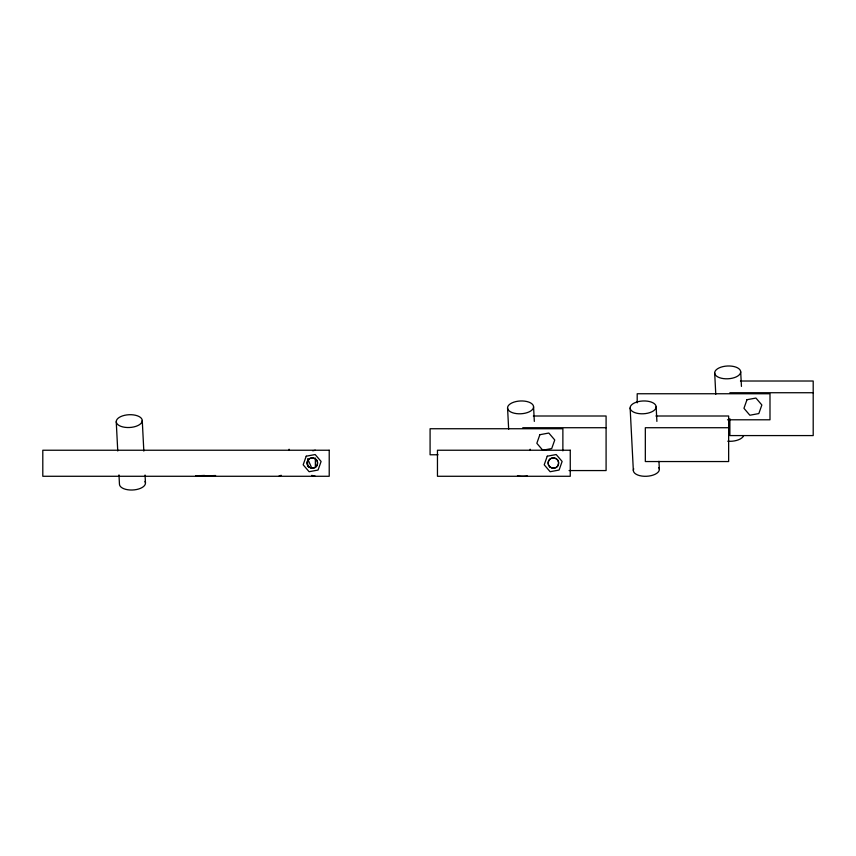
<?xml version="1.0" encoding="UTF-8"?>
<svg xmlns="http://www.w3.org/2000/svg" width="856" height="856" viewBox="0 0 856 856"><rect width="100%" height="100%" fill="white"/><g stroke="black" fill="none" stroke-linecap="round" stroke-linejoin="round"><path stroke-width="1.28" d="M278.756 476.278L281.175 475.273M312.75 450.802L315.361 450.235M199.48 475.562L195.585 476.278L215.616 475.529M200.86 475.583L195.585 476.278L204.809 475.465M202.198 475.519L195.585 476.278L203.471 475.487M740.461 381.016L813.2 381.016L813.2 435.576L729.879 435.576L729.879 418.702M729.879 392.733L813.2 392.733M533.341 416.005L606.091 416.005L606.091 470.565L569.058 470.565M655.91 416.005L728.649 416.005L728.649 461.545L645.328 461.545L645.328 427.722L728.649 427.722M727.493 419.793L769.993 419.793L769.993 393.749L637.196 393.749L637.196 402.866M522.759 427.722L606.091 427.722M438.047 454.771L430.087 454.771L430.087 428.738L562.874 428.738L562.874 450.866M311.755 475.38L315.361 476.278M307.625 458.698L311.755 468.072M740.686 371.782A13.022 6.399 -2.9 0 1 721.373 378.234A13.022 6.399 -2.9 0 1 720.998 367.16A13.022 6.399 -2.9 0 1 740.686 371.782L741.446 386.409M714.685 373.002L715.777 394.274M656.145 406.76A13.022 6.399 -2.9 0 1 636.821 413.223A13.022 6.399 -2.9 0 1 636.457 402.138A13.022 6.399 -2.9 0 1 656.145 406.76L656.894 421.398M658.949 461.288L659.355 469.27M630.134 407.991L633.344 470.49M533.577 406.76A13.022 6.399 -2.9 0 1 514.253 413.223A13.022 6.399 -2.9 0 1 513.889 402.138A13.022 6.399 -2.9 0 1 533.577 406.76L534.326 421.398M507.565 407.991L508.667 429.263M142.256 420.499A13.022 6.399 -2.9 0 1 122.932 426.951A13.022 6.399 -2.9 0 1 122.569 415.877A13.022 6.399 -2.9 0 1 142.256 420.499L143.829 451.08M145.06 475.026L145.466 482.998M116.245 421.719L117.754 450.973M118.984 474.909L119.455 484.218A13.022 6.399 -2.9 0 0 134.371 489.867A13.022 6.399 -2.9 0 0 144.964 481.361M530.142 449.218L530.142 450.235M315.361 458.046L315.361 467.162M307.625 460.004L307.625 466.509M289.103 449.218L289.103 450.235M527.35 475.904A13.022 6.399 -2.9 0 1 517.463 475.722M743.511 435.961A13.022 6.399 -2.9 0 1 727.739 441.225M658.853 467.633A13.022 6.399 -2.9 0 1 646.558 476.278A13.022 6.399 -2.9 0 1 633.729 468.81M307.25 462.037C305.699 468.553 316.41 470.672 317.458 464.07C319.01 457.553 308.299 455.435 307.25 462.037M548.279 462.037C546.727 468.553 557.449 470.672 558.497 464.07C560.038 457.553 549.327 455.435 548.279 462.037M306.213 456.205L303.174 464.797L309.102 471.72L318.058 470.051L321.096 461.459L315.169 454.536L306.213 456.205M539.869 434.698L536.83 443.29L542.758 450.224L551.713 448.555L554.752 439.963L548.824 433.04L539.869 434.698M547.241 456.205L544.213 464.797L550.13 471.72L559.086 470.051L562.125 461.459L556.207 454.536L547.241 456.205M746.978 399.709L743.95 408.301L749.867 415.235L758.823 413.566L761.861 404.974L755.944 398.051L746.978 399.709M329.218 450.235L42.8 450.235L42.8 476.278L329.218 476.278L329.218 450.235M570.257 450.235L437.459 450.235L437.459 476.278L570.257 476.278L570.257 450.235M549.959 466.969A5.211 5.211 0 0 0 558.497 464.07A5.211 5.211 0 0 0 551.703 458.12A5.211 5.211 0 0 0 549.959 466.969M308.92 466.969A5.211 5.211 0 0 0 317.458 464.07A5.211 5.211 0 0 0 310.675 458.12A5.211 5.211 0 0 0 308.92 466.969"/></g></svg>
